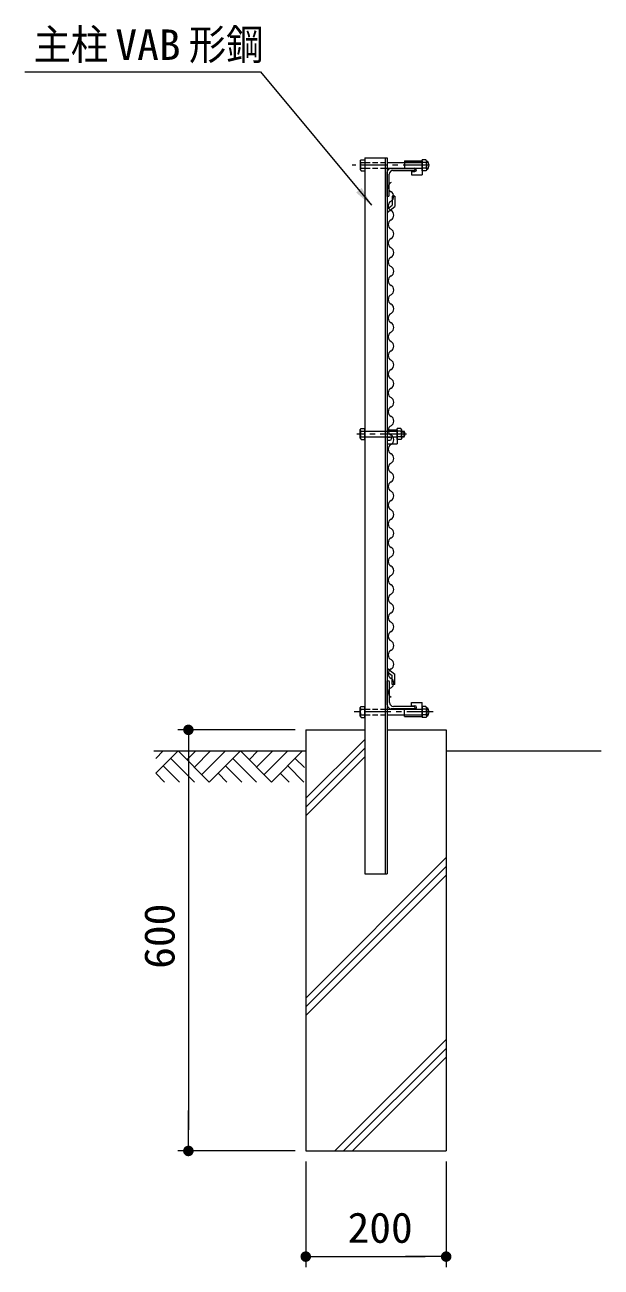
# Model space of a CAD drawing. Units: millimetres, scale not verified. Extents: x -4455 to 4455, y -3150 to 3150.
# Drawn here: x 56 to 876, y -405 to 1365 of the extents above; entities that cross this region are included whole.
import ezdxf
from ezdxf.enums import TextEntityAlignment as Align

# ---------------------------------------------------------------- set-up
doc = ezdxf.new("R2010")
doc.units = ezdxf.units.MM
doc.header["$LTSCALE"] = 30
for name, pattern in [('DASHED', [7.5, 6, -1.5]), ('USER2', [2, 1.25, -0.25, 0.25, -0.25]), ('USER3', [0.375, 0.25, -0.125])]:
    doc.linetypes.add(name, pattern=pattern)
for name, color, linetype, lineweight in [('0-0_1部材', 3, 'Continuous', 18), ('0-3_SUNPOU', 1, 'Continuous', 18), ('0-4_6文字', 3, 'Continuous', 9), ('0-5_5寸法', 1, 'Continuous', 18), ('0-6_GL', 7, 'Continuous', 9), ('0-7_8部品', 3, 'Continuous', 18), ('0-8_4基礎', 4, 'Continuous', 18), ('0-9_AMI', 3, 'Continuous', 18), ('0-A_0', 1, 'Continuous', 18)]:
    doc.layers.add(name, color=color, linetype=linetype, lineweight=lineweight)
doc.styles.add('ＭＳ ゴシック', font='')
doc.styles.get('ＭＳ ゴシック').set_extended_font_data('MS Gothic')

# ---------------------------------------------------------------- blocks, each defined once
blk = doc.blocks.new('NAMIX13')
at = {"layer": '0-9_AMI'}
for centre, start, end in [((-106.7, -200), 298.07249, 61.92751), ((106.7, -600), 118.07249, 241.92751), ((-106.7, -1000), 298.07249, 61.92751), ((106.7, -1400), 118.07249, 241.92751), ((106.7, -2200), 118.07249, 241.92751), ((-106.7, -1800), 298.07249, 61.92751), ((-106.7, -2600), 298.07249, 61.92751), ((106.7, -3000), 118.07249, 241.92751), ((106.7, -3800), 118.07249, 241.92751), ((-106.7, -3400), 298.07249, 61.92751), ((-106.7, -4200), 298.07249, 61.92751), ((106.7, -4600), 118.07249, 241.92751), ((106.7, -5400), 118.07249, 241.92751), ((-106.7, -5000), 298.07249, 61.92751), ((-106.7, -5800), 298.07249, 61.92751), ((106.7, -6200), 118.07249, 241.92751), ((106.7, -7000), 118.07249, 241.92751), ((-106.7, -6600), 298.07249, 61.92751), ((-106.7, -7400), 298.07249, 61.92751), ((106.7, -7800), 118.07249, 241.92751), ((106.7, -8600), 118.07249, 241.92751), ((-106.7, -8200), 298.07249, 61.92751)]:
    blk.add_arc(centre, 226.7, start, end, dxfattribs=at)
blk = doc.blocks.new('M1')
at = {"layer": '0-3_SUNPOU'}
blk.add_line((-7.5, 0), (-57.86, 0), dxfattribs=at)
for points in [[(0, 0), (-7.5, 0), (-7.44, 0.94)], [(0, 0), (-7.44, -0.94), (-7.5, 0)], [(0, 0), (-7.44, 0.94), (-7.26, 1.87)], [(0, 0), (-7.26, -1.87), (-7.44, -0.94)], [(0, 0), (-7.26, 1.87), (-6.97, 2.76)], [(0, 0), (-6.97, -2.76), (-7.26, -1.87)], [(0, 0), (-6.97, 2.76), (-6.57, 3.61)], [(0, 0), (-6.57, -3.61), (-6.97, -2.76)], [(0, 0), (-6.57, 3.61), (-6.07, 4.41)], [(0, 0), (-6.07, -4.41), (-6.57, -3.61)], [(0, 0), (-6.07, 4.41), (-5.47, 5.13)], [(0, 0), (-5.47, -5.13), (-6.07, -4.41)], [(0, 0), (-5.47, 5.13), (-4.78, 5.78)], [(0, 0), (-4.78, -5.78), (-5.47, -5.13)], [(0, 0), (-4.78, 5.78), (-4.02, 6.33)], [(0, 0), (-4.02, -6.33), (-4.78, -5.78)], [(0, 0), (-4.02, 6.33), (-3.19, 6.79)], [(0, 0), (-3.19, -6.79), (-4.02, -6.33)], [(0, 0), (-3.19, 6.79), (-2.32, 7.13)], [(0, 0), (-2.32, -7.13), (-3.19, -6.79)], [(0, 0), (-2.32, 7.13), (-1.41, 7.37)], [(0, 0), (-1.41, -7.37), (-2.32, -7.13)], [(0, 0), (-1.41, 7.37), (-0.47, 7.49)], [(0, 0), (-0.47, -7.49), (-1.41, -7.37)], [(0, 0), (-0.47, 7.49), (0.47, 7.49)], [(0, 0), (0.47, -7.49), (-0.47, -7.49)], [(0, 0), (0.47, 7.49), (1.41, 7.37)], [(0, 0), (1.41, 7.37), (2.32, 7.13)], [(0, 0), (2.32, 7.13), (3.19, 6.79)], [(0, 0), (3.19, 6.79), (4.02, 6.33)], [(0, 0), (4.02, 6.33), (4.78, 5.78)], [(0, 0), (4.78, 5.78), (5.47, 5.13)], [(0, 0), (5.47, 5.13), (6.07, 4.41)], [(0, 0), (6.07, 4.41), (6.57, 3.61)], [(0, 0), (6.57, 3.61), (6.97, 2.76)], [(0, 0), (6.97, 2.76), (7.26, 1.87)], [(0, 0), (7.26, 1.87), (7.44, 0.94)], [(0, 0), (7.44, 0.94), (7.5, 0)], [(0, 0), (1.41, -7.37), (0.47, -7.49)], [(0, 0), (2.32, -7.13), (1.41, -7.37)], [(0, 0), (3.19, -6.79), (2.32, -7.13)], [(0, 0), (4.02, -6.33), (3.19, -6.79)], [(0, 0), (4.78, -5.78), (4.02, -6.33)], [(0, 0), (5.47, -5.13), (4.78, -5.78)], [(0, 0), (6.07, -4.41), (5.47, -5.13)], [(0, 0), (6.57, -3.61), (6.07, -4.41)], [(0, 0), (6.97, -2.76), (6.57, -3.61)], [(0, 0), (7.26, -1.87), (6.97, -2.76)], [(0, 0), (7.44, -0.94), (7.26, -1.87)], [(0, 0), (7.5, 0), (7.44, -0.94)]]:
    blk.add_solid(points, dxfattribs=at)
blk = doc.blocks.new('GL-マーク')
at = {"layer": '0-A_0'}
for p, q in [((-418.12, -21.21), (-396.91, 0)), ((-418.12, -63.64), (-354.48, 0)), ((-354.48, 0), (-265.86, -88.62)), ((-304.52, 0), (-329.5, -24.98)), ((-262.09, 0), (-308.29, -46.2)), ((-219.67, 0), (-287.08, -67.41)), ((-177.24, 0), (-265.86, -88.62)), ((-177.24, 0), (-88.62, -88.62)), ((-127.28, 0), (-152.26, -24.98)), ((-84.85, 0), (-131.05, -46.19)), ((-42.43, 0), (-109.83, -67.41)), ((0, 0), (-88.62, -88.62)), ((-375.7, -21.21), (-308.29, -88.62)), ((-198.45, -21.21), (-131.05, -88.62)), ((4.99, -47.42), (-21.21, -21.21)), ((-418.12, -63.64), (-393.14, -88.62)), ((-396.91, -42.43), (-350.71, -88.62)), ((-240.88, -63.64), (-215.9, -88.62)), ((-219.67, -42.43), (-173.47, -88.62)), ((-38.66, -88.62), (-63.64, -63.64)), ((3.77, -88.62), (-42.43, -42.43))]:
    blk.add_line(p, q, dxfattribs=at)

msp = doc.modelspace()

# ---------------------------------------------------------------- linework, layer by layer
at = {"layer": '0-0_1部材', "color": 7, "lineweight": 9}
for p, q in [((539.65, 1175.18), (539.65, 155.18)), ((539.65, 1175.18), (571.65, 1175.18)), ((571.65, 1175.18), (571.65, 1090.88)), ((571.65, 1165.71), (571.65, 1090.88)), ((571.65, 1120.18), (571.65, 1155.18)), ((574.65, 1122.18), (574.65, 1152.18)), ((576.65, 1160.18), (611.65, 1160.18)), ((579.15, 1160.18), (604.15, 1160.18)), ((579.65, 1157.18), (609.65, 1157.18)), ((604.15, 1160.18), (604.15, 1160.68)), ((611.65, 1160.18), (611.65, 1159.18)), ((571.65, 1120.18), (572.65, 1120.18)), ((578.65, 1120.68), (578.65, 1107.68)), ((582.65, 1120.68), (578.65, 1120.68)), ((582.65, 1120.68), (582.65, 1105.72)), ((571.65, 1102.27), (578.65, 1107.68)), ((571.65, 1097.22), (582.65, 1105.72)), ((571.65, 1100.35), (571.65, 155.18)), ((571.65, 953.42), (571.65, 435.86)), ((571.65, 448.15), (582.65, 439.65)), ((571.65, 443.09), (578.65, 437.68)), ((571.65, 395.81), (571.65, 430.18)), ((571.65, 430.18), (572.77, 430.18)), ((575.02, 399.18), (575.02, 427.93)), ((578.65, 424.68), (578.65, 437.68)), ((582.65, 424.68), (582.65, 439.65)), ((582.65, 424.68), (578.65, 424.68)), ((611.65, 390.18), (577.27, 390.18)), ((609.4, 393.56), (580.65, 393.56)), ((611.65, 390.18), (611.65, 391.31)), ((539.65, 155.18), (571.65, 155.18))]:
    msp.add_line(p, q, dxfattribs=at)
at = {"layer": '0-0_1部材'}
msp.add_line((568.65, 1175.18), (568.65, 155.18), dxfattribs=at)
at = {"layer": '0-0_1部材', "color": 7, "lineweight": 9}
for centre, radius, start, end in [((576.65, 1155.18), 5, 90, 180), ((579.65, 1152.18), 5, 90, 180), ((609.65, 1159.18), 2, 270, 0), ((572.65, 1122.18), 2, 270, 0), ((572.77, 427.93), 2.25, 0, 90), ((577.27, 395.81), 5.62, 180, 270), ((580.65, 399.18), 5.62, 180, 270), ((609.4, 391.31), 2.25, 0, 90)]:
    msp.add_arc(centre, radius, start, end, dxfattribs=at)
at = {"layer": '0-4_6文字', "color": 7}
msp.add_lwpolyline([(55.59, 1297.63), (391.12, 1297.63), (549.32, 1107.6)], dxfattribs=at)
msp.add_solid([(550.6, 1106.06), (527.4, 1125.78), (535.41, 1132.45)], dxfattribs=at)
at = {"layer": '0-5_5寸法'}
for p, q in [((440.65, 360.18), (273.49, 360.18)), ((288.49, 330.18), (288.49, -209.82)), ((440.65, -239.82), (273.49, -239.82)), ((455.65, -254.82), (455.65, -405.4)), ((655.65, -254.82), (655.65, -405.4)), ((485.65, -390.4), (625.65, -390.4))]:
    msp.add_line(p, q, dxfattribs=at)
at = {"layer": '0-6_GL'}
for p, q in [((239.12, 330.18), (455.65, 330.18)), ((655.65, 330.18), (876.34, 330.18))]:
    msp.add_line(p, q, dxfattribs=at)
at = {"layer": '0-7_8部品'}
for p, q in [((533.25, 1170.55), (534.36, 1172.47)), ((533.25, 1170.55), (533.25, 1158.71)), ((533.94, 1168.63), (539.65, 1168.63)), ((534.36, 1172.47), (539.65, 1172.47)), ((539.65, 1172.47), (539.65, 1156.79)), ((571.65, 1168.63), (621.36, 1168.63)), ((596.46, 1170.95), (621.46, 1170.95)), ((596.46, 1170.95), (596.46, 1160.45)), ((621.46, 1156.79), (621.46, 1172.47)), ((621.46, 1170.95), (621.46, 1150.95)), ((627.17, 1168.63), (621.46, 1168.63)), ((627.86, 1158.71), (627.86, 1170.55)), ((533.94, 1160.63), (539.65, 1160.63)), ((566.75, 1160.63), (621.46, 1160.63)), ((606.46, 1155.95), (611.21, 1155.95)), ((606.46, 1155.95), (606.46, 1150.95)), ((606.46, 1150.95), (621.46, 1150.95)), ((627.17, 1160.63), (621.46, 1160.63)), ((626.75, 1156.79), (621.46, 1156.79)), ((627.86, 1158.71), (626.75, 1156.79)), ((533.25, 787.53), (534.36, 789.45)), ((533.25, 775.69), (533.25, 787.53)), ((533.94, 785.61), (539.65, 785.61)), ((534.36, 789.45), (539.65, 789.45)), ((539.65, 773.77), (539.65, 789.45)), ((571.65, 787.93), (571.65, 777.43)), ((571.65, 787.93), (585.85, 787.93)), ((585.85, 773.77), (585.85, 789.45)), ((585.85, 787.93), (585.85, 767.93)), ((591.56, 785.61), (585.85, 785.61)), ((592.25, 775.69), (592.25, 787.53)), ((592.25, 785.61), (595.8, 785.61)), ((592.25, 784.81), (596.21, 784.81)), ((595.8, 777.61), (595.8, 785.61)), ((533.94, 777.61), (539.65, 777.61)), ((571.65, 777.43), (575.6, 777.43)), ((571.65, 772.93), (575.6, 772.93)), ((571.65, 772.93), (571.65, 767.93)), ((571.65, 767.93), (585.85, 767.93)), ((591.56, 777.61), (585.85, 777.61)), ((591.14, 773.77), (585.85, 773.77)), ((592.25, 775.69), (591.14, 773.77)), ((592.25, 778.41), (596.21, 778.41)), ((592.25, 777.61), (595.8, 777.61)), ((533.25, 391.65), (534.36, 393.57)), ((533.25, 379.81), (533.25, 391.65)), ((533.94, 389.73), (539.65, 389.73)), ((534.36, 393.57), (539.65, 393.57)), ((539.65, 377.89), (539.65, 393.57)), ((566.75, 389.73), (621.46, 389.73)), ((596.46, 389.91), (611.21, 389.91)), ((596.46, 379.41), (596.46, 389.91)), ((606.46, 399.41), (621.46, 399.41)), ((606.46, 394.41), (606.46, 399.41)), ((606.46, 394.41), (611.21, 394.41)), ((621.46, 379.41), (621.46, 399.41)), ((621.46, 393.57), (621.46, 377.89)), ((627.17, 389.73), (621.46, 389.73)), ((627.86, 391.65), (627.86, 379.81)), ((533.94, 381.73), (539.65, 381.73)), ((571.65, 381.73), (621.36, 381.73)), ((596.46, 379.41), (621.46, 379.41)), ((627.17, 381.73), (621.46, 381.73)), ((626.75, 377.89), (621.46, 377.89)), ((627.86, 379.81), (626.75, 377.89))]:
    msp.add_line(p, q, dxfattribs=at)
at = {"layer": '0-7_8部品', "linetype": 'USER3'}
for p, q in [((539.65, 1168.63), (571.65, 1168.63)), ((539.65, 1160.63), (571.65, 1160.63)), ((539.65, 389.73), (571.65, 389.73)), ((539.65, 381.73), (571.65, 381.73))]:
    msp.add_line(p, q, dxfattribs=at)
at = {"layer": '0-7_8部品', "linetype": 'DASHED'}
for p, q in [((596.46, 1168.95), (621.46, 1168.95)), ((539.65, 785.61), (585.85, 785.61)), ((539.65, 777.61), (585.85, 777.61)), ((596.46, 381.41), (621.46, 381.41))]:
    msp.add_line(p, q, dxfattribs=at)
at = {"layer": '0-7_8部品', "color": 1, "linetype": 'USER2'}
for p, q in [((631.82, 1164.63), (521.89, 1164.63)), ((599.27, 781.61), (528.44, 781.61)), ((636.91, 385.73), (521.89, 385.73))]:
    msp.add_line(p, q, dxfattribs=at)
at = {"layer": '0-7_8部品'}
for points in [[(627.86, 1170.55), (626.75, 1172.47), (621.46, 1172.47)], [(533.25, 1158.71), (534.36, 1156.79), (539.65, 1156.79)], [(592.25, 787.53), (591.14, 789.45), (585.85, 789.45)], [(533.25, 775.69), (534.36, 773.77), (539.65, 773.77)], [(627.86, 391.65), (626.75, 393.57), (621.46, 393.57)], [(533.25, 379.81), (534.36, 377.89), (539.65, 377.89)]]:
    msp.add_lwpolyline(points, dxfattribs=at)
for centre, radius, start, end in [((536.28, 1170.55), 3.03, 180, 219.3382), ((545.25, 1164.63), 12, 160.52878, 199.47122), ((624.83, 1170.55), 3.03, 320.6618, 0), ((615.86, 1164.63), 12, 340.52878, 19.47122), ((624.7, 1164.63), 6.71, 298.05542, 61.94458), ((536.28, 1158.71), 3.03, 140.6618, 180), ((611.21, 1158.2), 2.25, 270, 90), ((624.83, 1158.71), 3.03, 0, 39.3382), ((536.28, 787.53), 3.03, 180, 219.3382), ((545.25, 781.61), 12, 160.52878, 199.47122), ((589.22, 787.53), 3.03, 320.6618, 0), ((580.25, 781.61), 12, 340.52878, 19.47122), ((588.87, 781.61), 8, 330, 30), ((536.28, 775.69), 3.03, 140.6618, 180), ((575.6, 775.18), 2.25, 270, 90), ((589.22, 775.69), 3.03, 0, 39.3382), ((536.28, 391.65), 3.03, 180, 219.3382), ((545.25, 385.73), 12, 160.52878, 199.47122), ((611.21, 392.16), 2.25, 270, 90), ((624.83, 391.65), 3.03, 320.6618, 0), ((615.86, 385.73), 12, 340.52878, 19.47122), ((624.7, 385.73), 6.71, 298.05542, 61.94458), ((536.28, 379.81), 3.03, 140.6618, 180), ((624.83, 379.81), 3.03, 0, 39.3382)]:
    msp.add_arc(centre, radius, start, end, dxfattribs=at)
at = {"layer": '0-8_4基礎', "color": 7, "lineweight": 9}
for p, q in [((455.65, 360.18), (539.65, 360.18)), ((571.65, 360.18), (655.65, 360.18)), ((655.65, 360.18), (655.65, -239.82))]:
    msp.add_line(p, q, dxfattribs=at)
at = {"layer": '0-8_4基礎'}
for p, q in [((455.65, 262.69), (539.65, 346.69)), ((455.65, 250.19), (539.65, 334.19)), ((455.65, 237.69), (539.65, 321.69)), ((455.65, -21.91), (655.65, 178.09)), ((455.65, -34.41), (655.65, 165.59)), ((455.65, -46.91), (655.65, 153.09)), ((497.04, -239.82), (655.65, -81.21)), ((509.54, -239.82), (655.65, -93.71)), ((522.04, -239.82), (655.65, -106.21))]:
    msp.add_line(p, q, dxfattribs=at)
at = {"layer": '0-8_4基礎', "color": 7, "lineweight": 9}
msp.add_lwpolyline([(455.65, 360.18), (455.65, -239.82), (655.65, -239.82)], dxfattribs=at)
at = {"layer": '0-9_AMI'}
for centre, start, end in [((580.65, 1133.58), 118.07249, 241.92751), ((573.53, 533.58), 298.07249, 61.92751), ((580.65, 520.24), 118.07249, 241.92751), ((573.53, 506.91), 298.07249, 61.92751), ((580.65, 493.58), 118.07249, 241.92751), ((573.53, 480.24), 298.07249, 61.92751), ((580.65, 466.91), 118.07249, 241.92751), ((573.53, 453.58), 298.07249, 61.92751), ((580.65, 440.24), 118.07249, 241.92751), ((573.53, 426.91), 298.07249, 61.92751), ((580.65, 413.58), 118.07249, 241.92751)]:
    msp.add_arc(centre, 7.56, start, end, dxfattribs=at)

# ---------------------------------------------------------------- block references
at = {"layer": '0-0_1部材', "xscale": 0.03333333, "yscale": 0.03333333}
for p in [(577.09, 1126.91), (577.09, 833.58)]:
    msp.add_blockref('NAMIX13', p, dxfattribs=at)
at = {"layer": '0-5_5寸法'}
for p, rotation in [((288.49, 360.18), 90), ((288.49, -239.82), 270), ((455.65, -390.4), 180)]:
    msp.add_blockref('M1', p, dxfattribs=dict(at, rotation=rotation))
msp.add_blockref('M1', (655.65, -390.4), dxfattribs=at)
at = {"layer": '0-6_GL', "xscale": 0.5, "yscale": 0.5}
msp.add_blockref('GL-マーク', (451.15, 330.18), dxfattribs=at)

# ---------------------------------------------------------------- texts
at = {"layer": '0-4_6文字', "style": 'ＭＳ ゴシック'}
for s, width, p in [('主柱', 0.9, (67.86, 1302)), ('形鋼', 0.9, (289.09, 1302)), ('VAB', 1.05, (184.53, 1301.82))]:
    msp.add_text(s, height=43.33, dxfattribs=dict(at, width=width)).set_placement(p, align=Align.BOTTOM_LEFT)
at = {"layer": '0-5_5寸法', "color": 3, "style": 'ＭＳ ゴシック', "width": 1.05}
msp.add_text('600', height=43.33, rotation=90, dxfattribs=at).set_placement((281.81, 19.68), align=Align.BOTTOM_LEFT)
msp.add_text('200', height=43.33, dxfattribs=at).set_placement((515.15, -383.72), align=Align.BOTTOM_LEFT)

doc.saveas('drawing.dxf')
